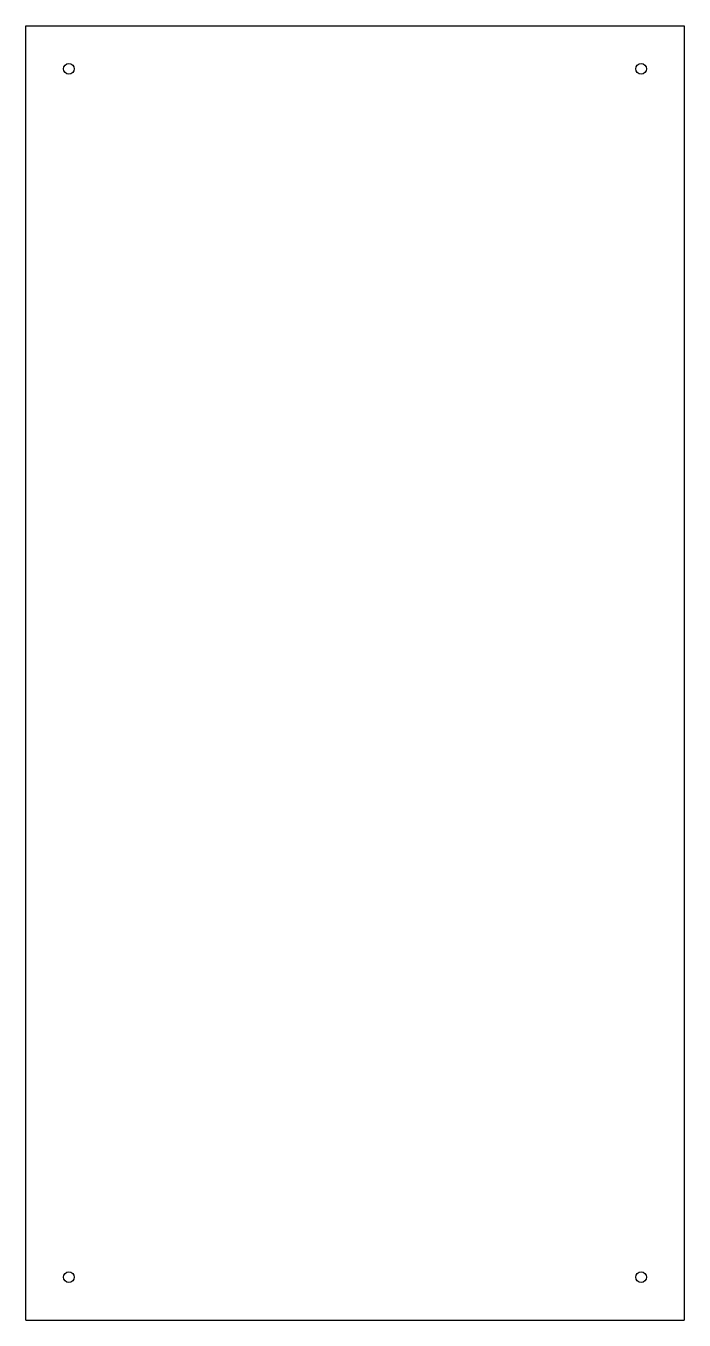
# Model space of a CAD drawing. Extents: x -92 to 92, y -226 to 135.
import ezdxf

# ---------------------------------------------------------------- set-up
doc = ezdxf.new("R2010")
doc.units = 0
doc.layers.add('VISIBLE', color=7, linetype='CONTINUOUS')

msp = doc.modelspace()

# ---------------------------------------------------------------- linework, layer by layer
at = {"layer": 'VISIBLE'}
for p, q in [((-91.9, -226.34), (-91.9, 135.26)), ((-91.9, 135.26), (91.9, 135.26)), ((91.9, 135.26), (91.9, -226.34)), ((-91.9, -226.34), (91.9, -226.34))]:
    msp.add_line(p, q, dxfattribs=at)
for centre in [(-79.9, 123.26), (79.9, 123.26), (-79.9, -214.34), (79.9, -214.34)]:
    msp.add_circle(centre, 1.5, dxfattribs=at)

doc.saveas('drawing.dxf')
